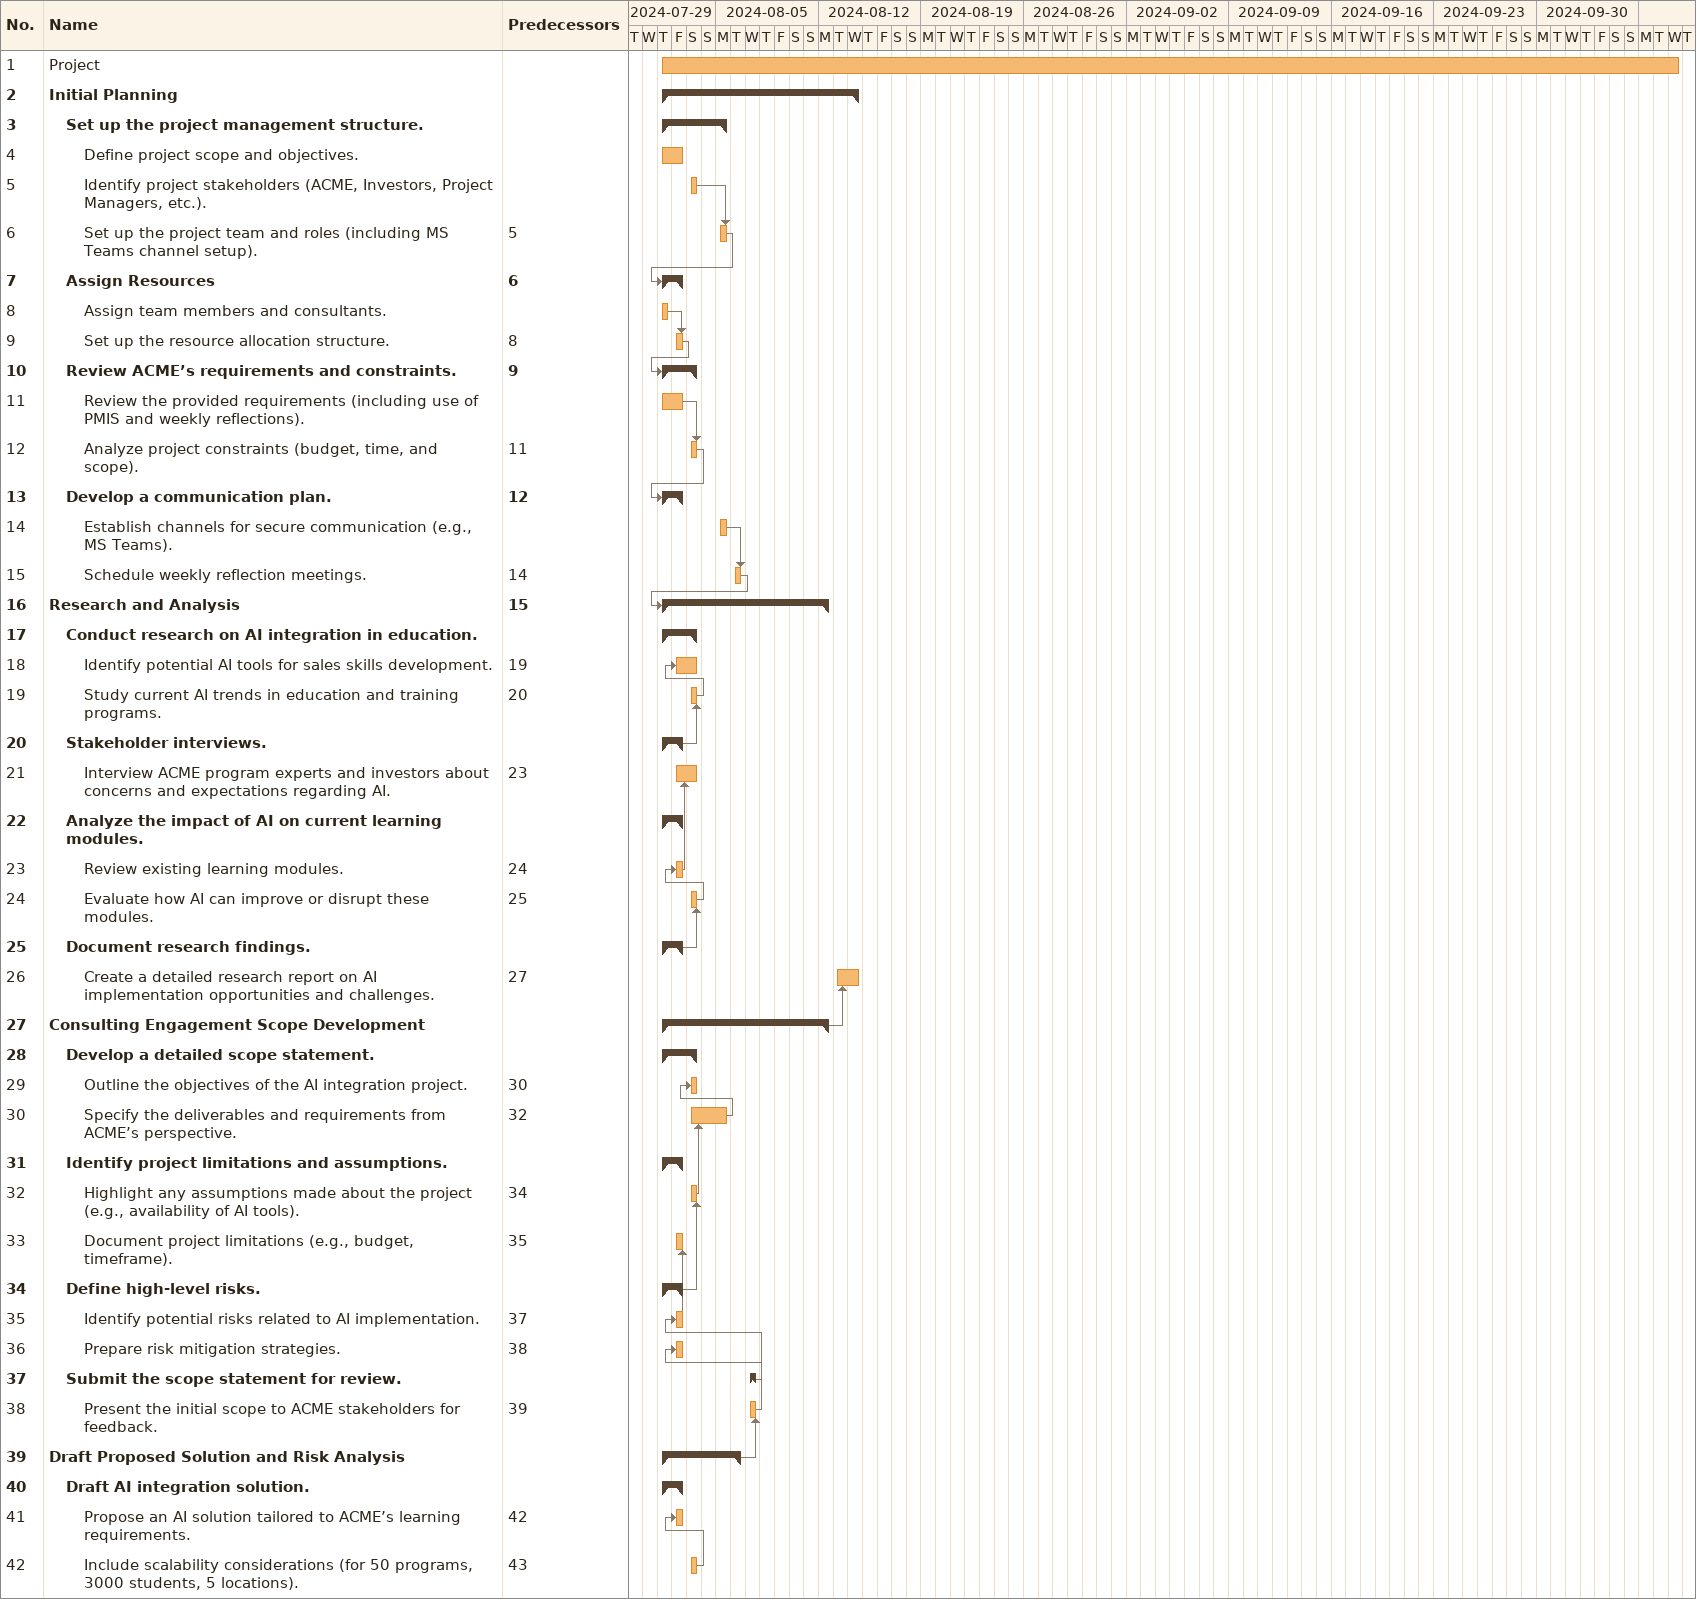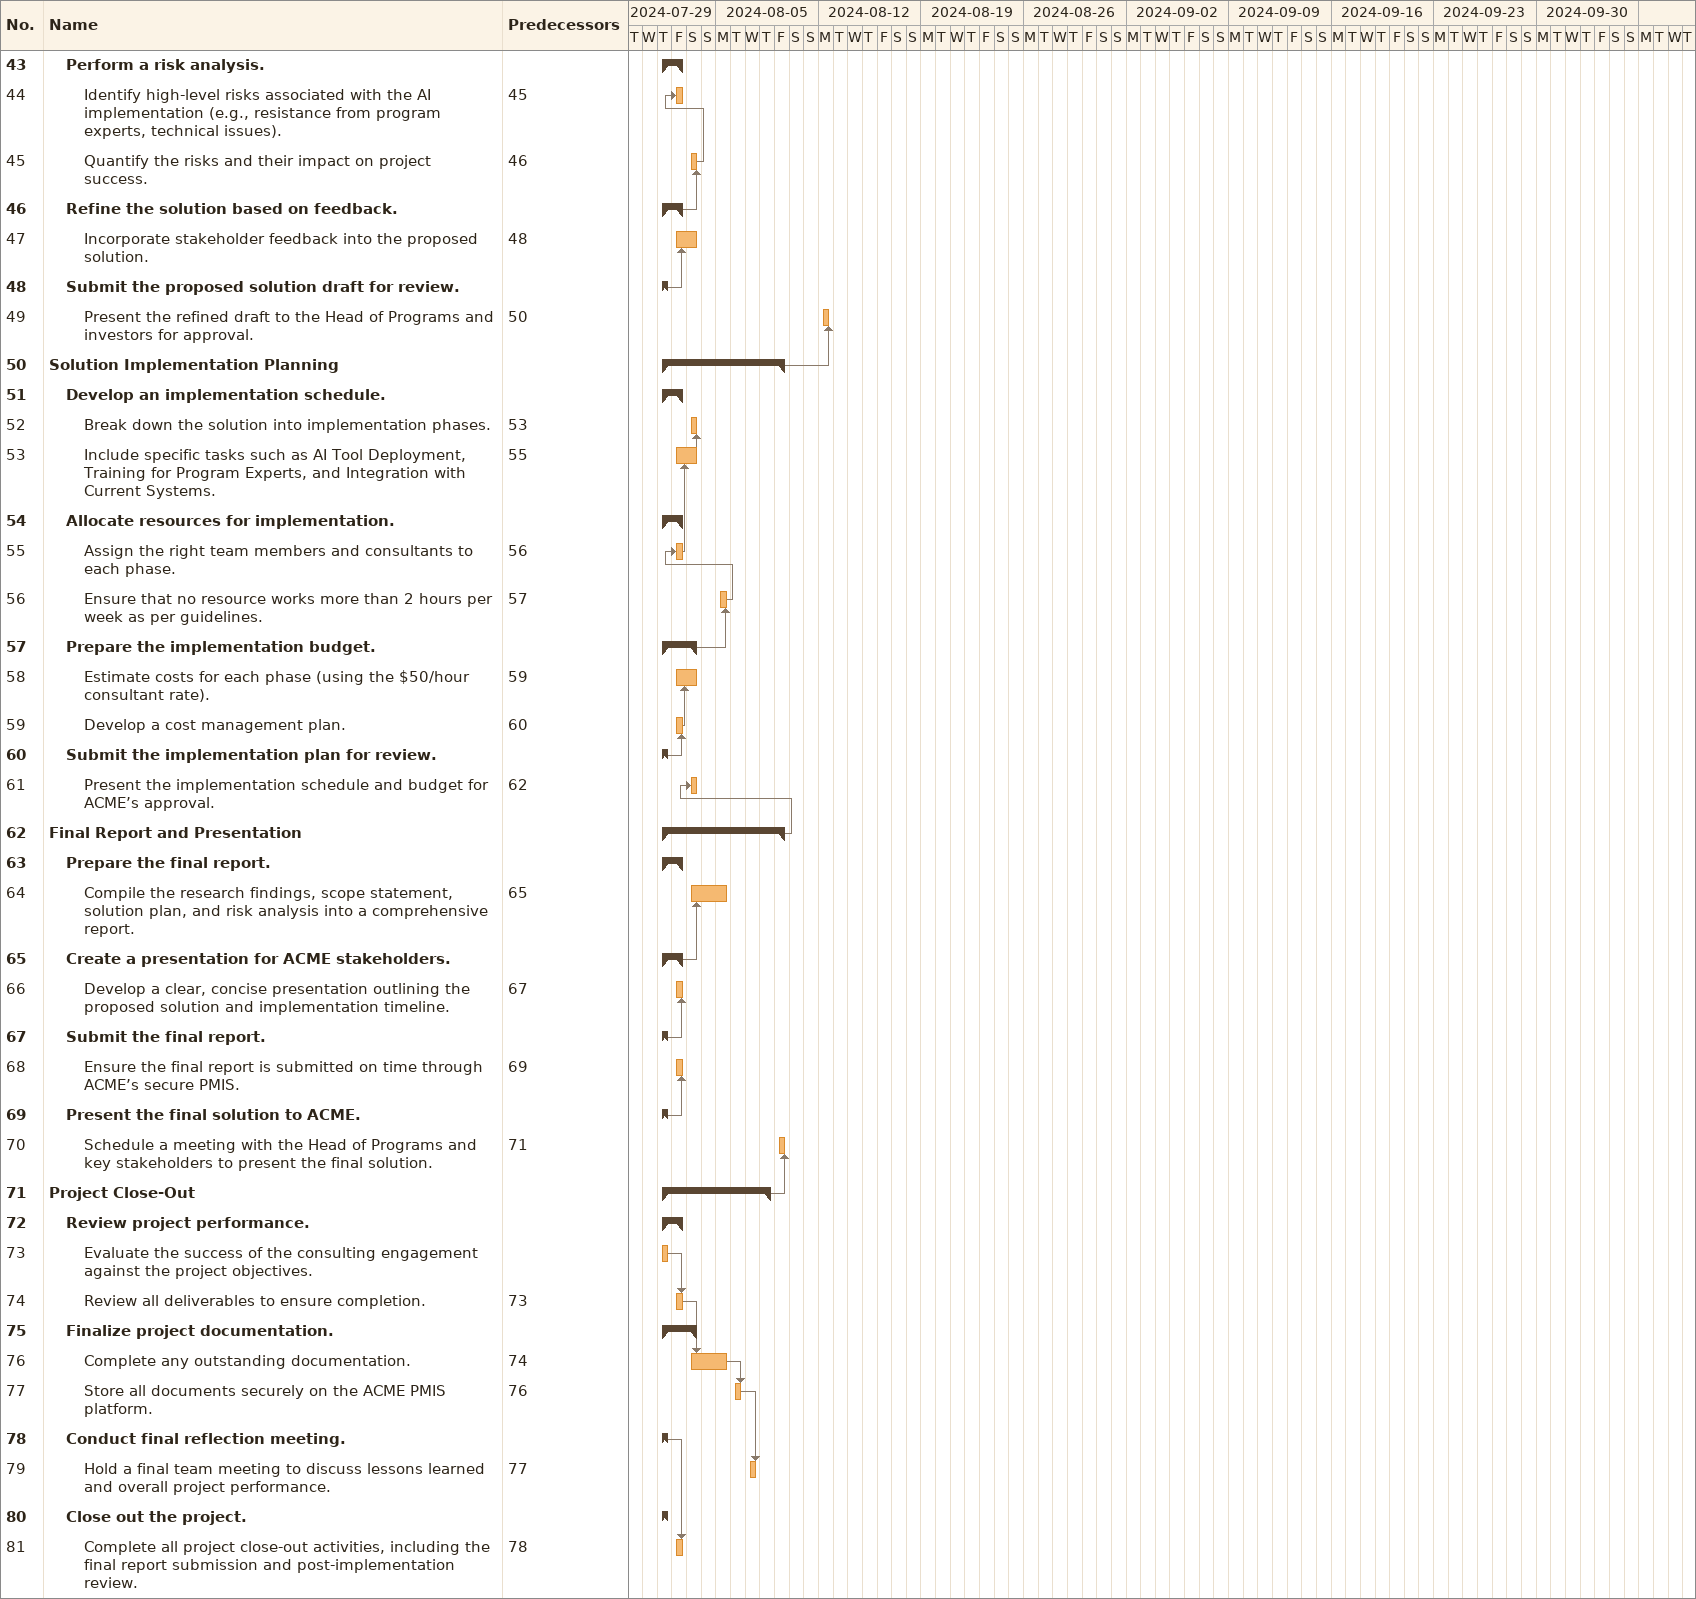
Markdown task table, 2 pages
| ID | Level | Task | Start | Finish | Predecessors |
|---|---|---|---|---|---|
| 1 | 1 | Project | 2024-08-01 | 2024-10-09 |  |
| 2 | 1 | **Initial Planning** | 2024-08-01 | 2024-08-14 |  |
| 3 | 2 | **Set up the project management structure.** | 2024-08-01 | 2024-08-05 |  |
| 4 | 3 | Define project scope and objectives. | 2024-08-01 | 2024-08-02 |  |
| 5 | 3 | Identify project stakeholders (ACME, Investors, Project Managers, etc.). | 2024-08-03 | 2024-08-03 |  |
| 6 | 3 | Set up the project team and roles (including MS Teams channel setup). | 2024-08-05 | 2024-08-05 | 5 |
| 7 | 2 | **Assign Resources** | 2024-08-01 | 2024-08-02 | 6 |
| 8 | 3 | Assign team members and consultants. | 2024-08-01 | 2024-08-01 |  |
| 9 | 3 | Set up the resource allocation structure. | 2024-08-02 | 2024-08-02 | 8 |
| 10 | 2 | **Review ACME’s requirements and constraints.** | 2024-08-01 | 2024-08-03 | 9 |
| 11 | 3 | Review the provided requirements (including use of PMIS and weekly reflections). | 2024-08-01 | 2024-08-02 |  |
| 12 | 3 | Analyze project constraints (budget, time, and scope). | 2024-08-03 | 2024-08-03 | 11 |
| 13 | 2 | **Develop a communication plan.** | 2024-08-01 | 2024-08-02 | 12 |
| 14 | 3 | Establish channels for secure communication (e.g., MS Teams). | 2024-08-05 | 2024-08-05 |  |
| 15 | 3 | Schedule weekly reflection meetings. | 2024-08-06 | 2024-08-06 | 14 |
| 16 | 1 | **Research and Analysis** | 2024-08-01 | 2024-08-12 | 15 |
| 17 | 2 | **Conduct research on AI integration in education.** | 2024-08-01 | 2024-08-03 |  |
| 18 | 3 | Identify potential AI tools for sales skills development. | 2024-08-02 | 2024-08-03 | 19 |
| 19 | 3 | Study current AI trends in education and training programs. | 2024-08-03 | 2024-08-03 | 20 |
| 20 | 2 | **Stakeholder interviews.** | 2024-08-01 | 2024-08-02 |  |
| 21 | 3 | Interview ACME program experts and investors about concerns and expectations regarding AI. | 2024-08-02 | 2024-08-03 | 23 |
| 22 | 2 | **Analyze the impact of AI on current learning modules.** | 2024-08-01 | 2024-08-02 |  |
| 23 | 3 | Review existing learning modules. | 2024-08-02 | 2024-08-02 | 24 |
| 24 | 3 | Evaluate how AI can improve or disrupt these modules. | 2024-08-03 | 2024-08-03 | 25 |
| 25 | 2 | **Document research findings.** | 2024-08-01 | 2024-08-02 |  |
| 26 | 3 | Create a detailed research report on AI implementation opportunities and challenges. | 2024-08-13 | 2024-08-14 | 27 |
| 27 | 1 | **Consulting Engagement Scope Development** | 2024-08-01 | 2024-08-12 |  |
| 28 | 2 | **Develop a detailed scope statement.** | 2024-08-01 | 2024-08-03 |  |
| 29 | 3 | Outline the objectives of the AI integration project. | 2024-08-03 | 2024-08-03 | 30 |
| 30 | 3 | Specify the deliverables and requirements from ACME’s perspective. | 2024-08-03 | 2024-08-05 | 32 |
| 31 | 2 | **Identify project limitations and assumptions.** | 2024-08-01 | 2024-08-02 |  |
| 32 | 3 | Highlight any assumptions made about the project (e.g., availability of AI tools). | 2024-08-03 | 2024-08-03 | 34 |
| 33 | 3 | Document project limitations (e.g., budget, timeframe). | 2024-08-02 | 2024-08-02 | 35 |
| 34 | 2 | **Define high-level risks.** | 2024-08-01 | 2024-08-02 |  |
| 35 | 3 | Identify potential risks related to AI implementation. | 2024-08-02 | 2024-08-02 | 37 |
| 36 | 3 | Prepare risk mitigation strategies. | 2024-08-02 | 2024-08-02 | 38 |
| 37 | 2 | **Submit the scope statement for review.** | 2024-08-07 | 2024-08-07 |  |
| 38 | 3 | Present the initial scope to ACME stakeholders for feedback. | 2024-08-07 | 2024-08-07 | 39 |
| 39 | 1 | **Draft Proposed Solution and Risk Analysis** | 2024-08-01 | 2024-08-06 |  |
| 40 | 2 | **Draft AI integration solution.** | 2024-08-01 | 2024-08-02 |  |
| 41 | 3 | Propose an AI solution tailored to ACME’s learning requirements. | 2024-08-02 | 2024-08-02 | 42 |
| 42 | 3 | Include scalability considerations (for 50 programs, 3000 students, 5 locations). | 2024-08-03 | 2024-08-03 | 43 |
| 43 | 2 | **Perform a risk analysis.** | 2024-08-01 | 2024-08-02 |  |
| 44 | 3 | Identify high-level risks associated with the AI implementation (e.g., resistance from program experts, technical issues). | 2024-08-02 | 2024-08-02 | 45 |
| 45 | 3 | Quantify the risks and their impact on project success. | 2024-08-03 | 2024-08-03 | 46 |
| 46 | 2 | **Refine the solution based on feedback.** | 2024-08-01 | 2024-08-02 |  |
| 47 | 3 | Incorporate stakeholder feedback into the proposed solution. | 2024-08-02 | 2024-08-03 | 48 |
| 48 | 2 | **Submit the proposed solution draft for review.** | 2024-08-01 | 2024-08-01 |  |
| 49 | 3 | Present the refined draft to the Head of Programs and investors for approval. | 2024-08-12 | 2024-08-12 | 50 |
| 50 | 1 | **Solution Implementation Planning** | 2024-08-01 | 2024-08-09 |  |
| 51 | 2 | **Develop an implementation schedule.** | 2024-08-01 | 2024-08-02 |  |
| 52 | 3 | Break down the solution into implementation phases. | 2024-08-03 | 2024-08-03 | 53 |
| 53 | 3 | Include specific tasks such as AI Tool Deployment, Training for Program Experts, and Integration with Current Systems. | 2024-08-02 | 2024-08-03 | 55 |
| 54 | 2 | **Allocate resources for implementation.** | 2024-08-01 | 2024-08-02 |  |
| 55 | 3 | Assign the right team members and consultants to each phase. | 2024-08-02 | 2024-08-02 | 56 |
| 56 | 3 | Ensure that no resource works more than 2 hours per week as per guidelines. | 2024-08-05 | 2024-08-05 | 57 |
| 57 | 2 | **Prepare the implementation budget.** | 2024-08-01 | 2024-08-03 |  |
| 58 | 3 | Estimate costs for each phase (using the $50/hour consultant rate). | 2024-08-02 | 2024-08-03 | 59 |
| 59 | 3 | Develop a cost management plan. | 2024-08-02 | 2024-08-02 | 60 |
| 60 | 2 | **Submit the implementation plan for review.** | 2024-08-01 | 2024-08-01 |  |
| 61 | 3 | Present the implementation schedule and budget for ACME’s approval. | 2024-08-03 | 2024-08-03 | 62 |
| 62 | 1 | **Final Report and Presentation** | 2024-08-01 | 2024-08-09 |  |
| 63 | 2 | **Prepare the final report.** | 2024-08-01 | 2024-08-02 |  |
| 64 | 3 | Compile the research findings, scope statement, solution plan, and risk analysis into a comprehensive report. | 2024-08-03 | 2024-08-05 | 65 |
| 65 | 2 | **Create a presentation for ACME stakeholders.** | 2024-08-01 | 2024-08-02 |  |
| 66 | 3 | Develop a clear, concise presentation outlining the proposed solution and implementation timeline. | 2024-08-02 | 2024-08-02 | 67 |
| 67 | 2 | **Submit the final report.** | 2024-08-01 | 2024-08-01 |  |
| 68 | 3 | Ensure the final report is submitted on time through ACME’s secure PMIS. | 2024-08-02 | 2024-08-02 | 69 |
| 69 | 2 | **Present the final solution to ACME.** | 2024-08-01 | 2024-08-01 |  |
| 70 | 3 | Schedule a meeting with the Head of Programs and key stakeholders to present the final solution. | 2024-08-09 | 2024-08-09 | 71 |
| 71 | 1 | **Project Close-Out** | 2024-08-01 | 2024-08-08 |  |
| 72 | 2 | **Review project performance.** | 2024-08-01 | 2024-08-02 |  |
| 73 | 3 | Evaluate the success of the consulting engagement against the project objectives. | 2024-08-01 | 2024-08-01 |  |
| 74 | 3 | Review all deliverables to ensure completion. | 2024-08-02 | 2024-08-02 | 73 |
| 75 | 2 | **Finalize project documentation.** | 2024-08-01 | 2024-08-03 |  |
| 76 | 3 | Complete any outstanding documentation. | 2024-08-03 | 2024-08-05 | 74 |
| 77 | 3 | Store all documents securely on the ACME PMIS platform. | 2024-08-06 | 2024-08-06 | 76 |
| 78 | 2 | **Conduct final reflection meeting.** | 2024-08-01 | 2024-08-01 |  |
| 79 | 3 | Hold a final team meeting to discuss lessons learned and overall project performance. | 2024-08-07 | 2024-08-07 | 77 |
| 80 | 2 | **Close out the project.** | 2024-08-01 | 2024-08-01 |  |
| 81 | 3 | Complete all project close-out activities, including the final report submission and post-implementation review. | 2024-08-02 | 2024-08-02 | 78 |
